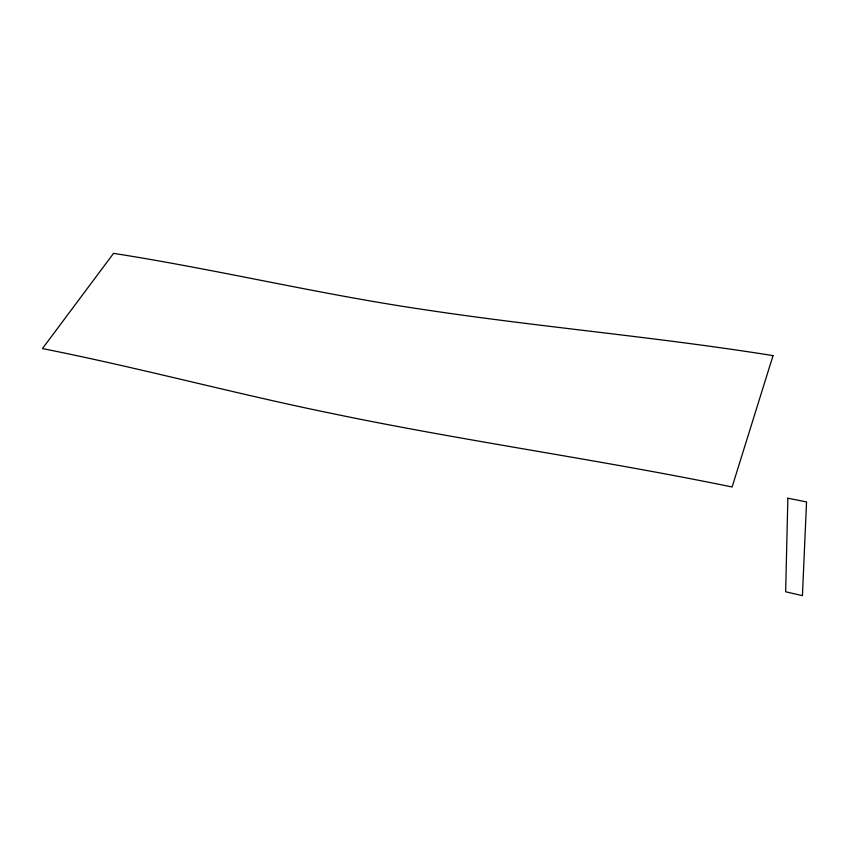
<?xml version="1.0" encoding="UTF-8"?>
<svg xmlns="http://www.w3.org/2000/svg" width="849" height="849" viewBox="0 0 849 849"><rect width="100%" height="100%" fill="white"/><g stroke="black" fill="none" stroke-linecap="round" stroke-linejoin="round"><path stroke-width="1.27" d="M787.872 498.193L785.643 591.774L802.422 595.648L806.55 501.939L787.872 498.193M773.036 355.625L732.103 486.997C599.383 459.659 465.008 441.193 332.341 413.559C235.29 393.777 139.607 367.84 42.45 348.578L113.554 253.352C215.848 269.356 316.688 293.595 419.109 308.877C536.77 326.844 655.513 336.777 773.036 355.625"/></g></svg>
